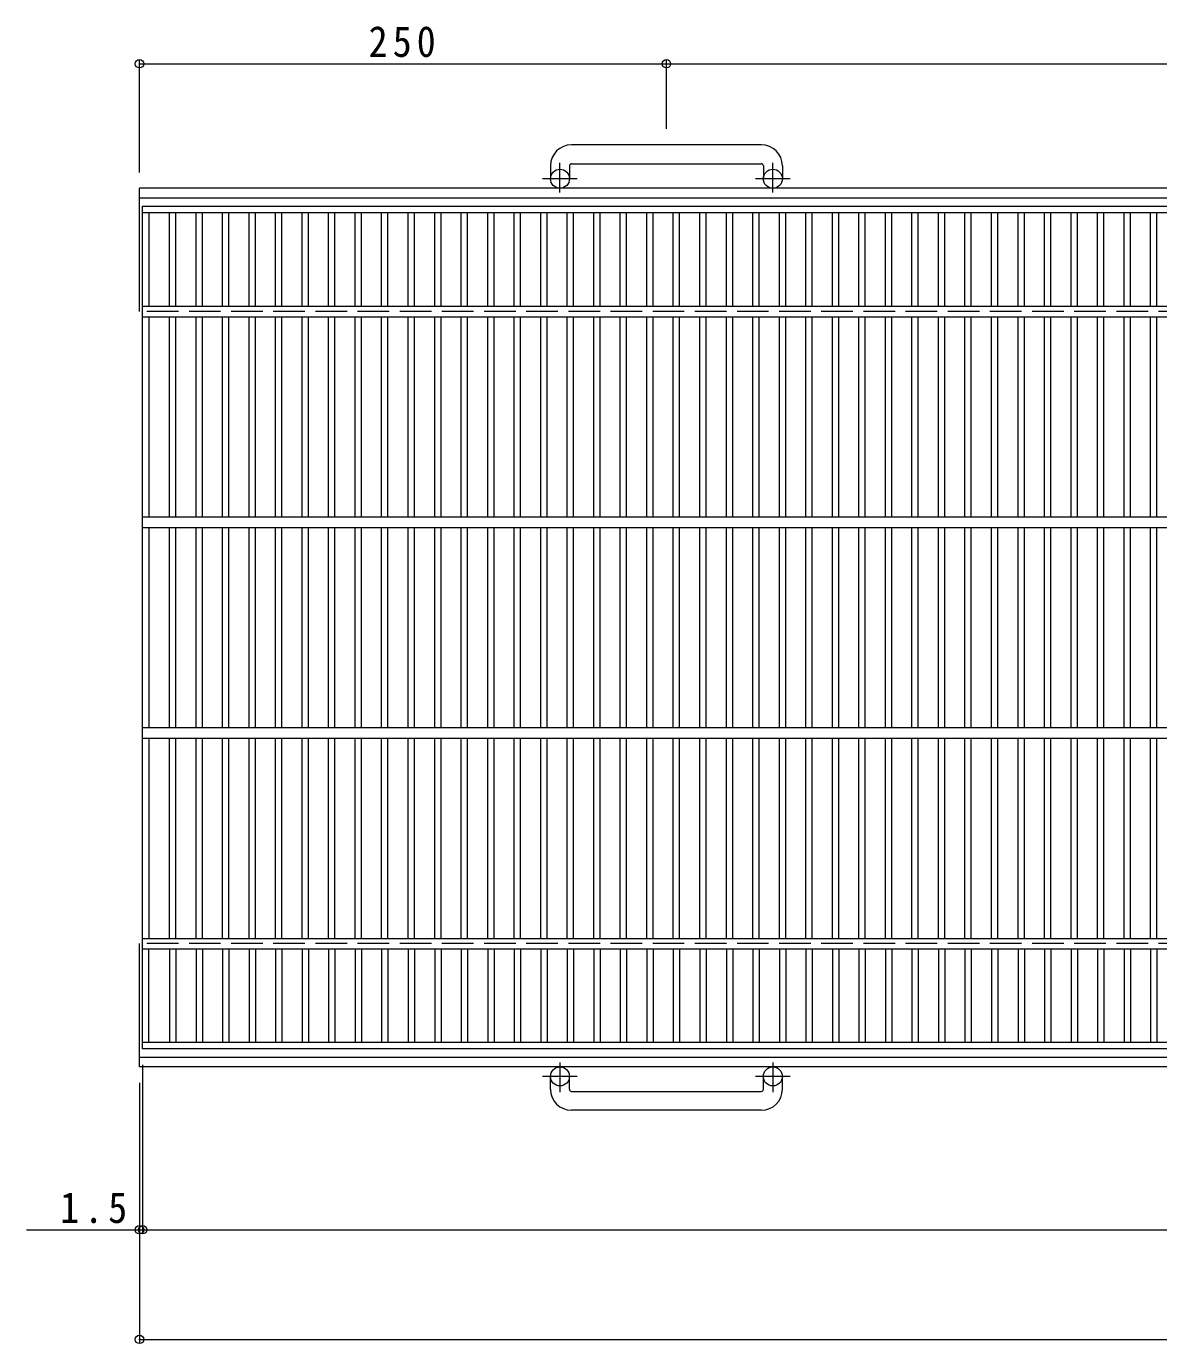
# Model space of a CAD drawing. Units: millimetres, scale not verified. Extents: x -860 to 805, y -687 to 611.
# Drawn here: x -860 to -323, y -167 to 458 of the extents above; entities that cross this region are included whole.
import ezdxf

# ---------------------------------------------------------------- set-up
doc = ezdxf.new("R2010")
doc.units = ezdxf.units.MM
doc.header["$LTSCALE"] = 5
doc.header["$PDMODE"] = 32
doc.header["$PDSIZE"] = 4
doc.linetypes.add('CHAIN1', pattern=[8, 5, -1, 1, -1])
doc.linetypes.add('DASHED3', pattern=[4, 3, -1])
for name, color, linetype, lineweight in [('A-1_ピット', 2, 'Continuous', 9), ('A-2_蓋', 3, 'Continuous', 9), ('A-4_寸法', 7, 'Continuous', 9)]:
    doc.layers.add(name, color=color, linetype=linetype, lineweight=lineweight)
doc.styles.add('ＭＳ ゴシック', font='')
doc.styles.get('ＭＳ ゴシック').set_extended_font_data('MS Gothic')

msp = doc.modelspace()

# ---------------------------------------------------------------- linework, layer by layer
at = {"layer": 'A-1_ピット'}
for p, q in [((-511.473, 401.464), (-601.473, 401.464)), ((-611.473, 391.464), (-611.473, 385.365)), ((-602.473, 391.464), (-602.473, 385.365)), ((-601.473, 392.464), (-511.473, 392.464)), ((-510.473, 391.464), (-510.473, 385.365)), ((-501.473, 391.464), (-501.473, 385.365)), ((-806.473, 322.365), (-806.473, 380.864)), ((292.027, 380.864), (-806.473, 380.864)), ((-806.473, 376.365), (292.027, 376.365)), ((-806.473, -36.135), (-806.473, 22.364)), ((292.027, -31.635), (-806.473, -31.635)), ((292.027, -36.135), (-806.473, -36.135)), ((-611.473, -46.735), (-611.473, -40.635)), ((-602.473, -46.735), (-602.473, -40.635)), ((-510.473, -46.735), (-510.473, -40.635)), ((-501.473, -46.735), (-501.473, -40.635)), ((-601.473, -47.735), (-511.473, -47.735)), ((-511.473, -56.735), (-601.473, -56.735))]:
    msp.add_line(p, q, dxfattribs=at)
at = {"layer": 'A-1_ピット', "linetype": 'CHAIN1'}
for p, q in [((-606.973, 378.757), (-606.973, 392.855)), ((-505.973, 378.757), (-505.973, 392.855)), ((-598.811, 385.365), (-615.217, 385.365)), ((-497.81, 385.365), (-514.217, 385.365)), ((-606.973, -34.028), (-606.973, -48.125)), ((-505.973, -34.028), (-505.973, -48.125)), ((-598.811, -40.635), (-615.217, -40.635)), ((-497.81, -40.635), (-514.217, -40.635))]:
    msp.add_line(p, q, dxfattribs=at)
at = {"layer": 'A-1_ピット', "linetype": 'DASHED3'}
for p, q in [((292.027, 322.365), (-806.473, 322.365)), ((292.027, 22.364), (-806.473, 22.364))]:
    msp.add_line(p, q, dxfattribs=at)
at = {"layer": 'A-1_ピット'}
for centre in [(-606.973, 385.365), (-505.974, 385.365), (-606.973, -40.635), (-505.974, -40.635)]:
    msp.add_circle(centre, 4.5, dxfattribs=at)
for centre, radius, start, end in [((-601.473, 391.464), 10, 90, 180), ((-511.473, 391.464), 10, 0, 90), ((-601.473, 391.464), 1, 90, 180), ((-511.473, 391.464), 1, 0, 90), ((-601.473, -46.735), 10, 180, 270), ((-601.473, -46.735), 1, 180, 270), ((-511.473, -46.735), 10, 270, 0), ((-511.473, -46.735), 1, 270, 0)]:
    msp.add_arc(centre, radius, start, end, dxfattribs=at)
at = {"layer": 'A-2_蓋'}
for p, q in [((-804.973, 369.365), (192.027, 369.365)), ((-801.973, 369.364), (-801.973, 324.864)), ((-792.213, 324.864), (-792.213, 369.364)), ((-789.213, 324.864), (-789.213, 369.364)), ((-779.633, 324.864), (-779.633, 369.364)), ((-776.633, 324.864), (-776.633, 369.364)), ((-767.053, 324.864), (-767.053, 369.364)), ((-764.053, 324.864), (-764.053, 369.364)), ((-754.473, 324.864), (-754.473, 369.364)), ((-751.473, 324.864), (-751.473, 369.364)), ((-741.893, 324.864), (-741.893, 369.364)), ((-738.893, 324.864), (-738.893, 369.364)), ((-729.313, 324.864), (-729.313, 369.364)), ((-726.313, 324.864), (-726.313, 369.364)), ((-716.733, 324.864), (-716.733, 369.364)), ((-713.733, 324.864), (-713.733, 369.364)), ((-704.153, 324.864), (-704.153, 369.364)), ((-701.153, 324.864), (-701.153, 369.364)), ((-691.573, 324.864), (-691.573, 369.364)), ((-688.573, 324.864), (-688.573, 369.364)), ((-678.993, 324.864), (-678.993, 369.364)), ((-675.993, 324.864), (-675.993, 369.364)), ((-666.413, 324.864), (-666.413, 369.364)), ((-663.413, 324.864), (-663.413, 369.364)), ((-653.833, 324.864), (-653.833, 369.364)), ((-650.833, 324.864), (-650.833, 369.364)), ((-641.253, 324.864), (-641.253, 369.364)), ((-638.252, 324.864), (-638.252, 369.364)), ((-628.673, 324.864), (-628.673, 369.364)), ((-625.673, 324.864), (-625.673, 369.364)), ((-616.093, 324.864), (-616.093, 369.364)), ((-613.093, 324.864), (-613.093, 369.364)), ((-603.513, 324.864), (-603.513, 369.364)), ((-600.513, 324.864), (-600.513, 369.364)), ((-590.933, 324.864), (-590.933, 369.364)), ((-587.933, 324.864), (-587.933, 369.364)), ((-578.353, 324.864), (-578.353, 369.364)), ((-575.353, 324.864), (-575.353, 369.364)), ((-565.773, 324.864), (-565.773, 369.364)), ((-562.773, 324.864), (-562.773, 369.364)), ((-553.192, 324.864), (-553.192, 369.364)), ((-550.193, 324.864), (-550.193, 369.364)), ((-540.613, 324.864), (-540.613, 369.364)), ((-537.613, 324.864), (-537.613, 369.364)), ((-528.033, 324.864), (-528.033, 369.364)), ((-525.033, 324.864), (-525.033, 369.364)), ((-515.453, 324.864), (-515.453, 369.364)), ((-512.453, 324.864), (-512.453, 369.364)), ((-502.873, 324.864), (-502.873, 369.364)), ((-499.873, 324.864), (-499.873, 369.364)), ((-490.293, 324.864), (-490.293, 369.364)), ((-487.293, 324.864), (-487.293, 369.364)), ((-477.713, 324.864), (-477.713, 369.364)), ((-474.713, 324.864), (-474.713, 369.364)), ((-465.133, 324.864), (-465.133, 369.364)), ((-462.133, 324.864), (-462.133, 369.364)), ((-452.553, 324.864), (-452.553, 369.364)), ((-449.553, 324.864), (-449.553, 369.364)), ((-439.973, 324.864), (-439.973, 369.364)), ((-436.972, 324.864), (-436.972, 369.364)), ((-427.393, 324.864), (-427.393, 369.364)), ((-424.392, 324.864), (-424.392, 369.364)), ((-414.813, 324.864), (-414.813, 369.364)), ((-411.812, 324.864), (-411.812, 369.364)), ((-402.232, 324.864), (-402.232, 369.364)), ((-399.233, 324.864), (-399.233, 369.364)), ((-389.653, 324.864), (-389.653, 369.364)), ((-386.652, 324.864), (-386.652, 369.364)), ((-377.073, 324.864), (-377.073, 369.364)), ((-374.073, 324.864), (-374.073, 369.364)), ((-364.493, 324.864), (-364.493, 369.364)), ((-361.493, 324.864), (-361.493, 369.364)), ((-351.913, 324.864), (-351.913, 369.364)), ((-348.913, 324.864), (-348.913, 369.364)), ((-339.332, 324.864), (-339.332, 369.364)), ((-336.333, 324.864), (-336.333, 369.364)), ((-326.752, 324.864), (-326.752, 369.364)), ((-323.752, 324.864), (-323.752, 369.364)), ((-804.973, 324.864), (192.027, 324.864)), ((-804.973, 319.864), (192.027, 319.864)), ((-801.973, 319.864), (-801.973, 224.864)), ((-792.213, 224.864), (-792.213, 319.864)), ((-789.213, 224.864), (-789.213, 319.864)), ((-779.633, 224.864), (-779.633, 319.864)), ((-776.633, 224.864), (-776.633, 319.864)), ((-767.053, 224.864), (-767.053, 319.864)), ((-764.053, 224.864), (-764.053, 319.864)), ((-754.473, 224.864), (-754.473, 319.864)), ((-751.473, 224.864), (-751.473, 319.864)), ((-741.893, 224.864), (-741.893, 319.864)), ((-738.893, 224.864), (-738.893, 319.864)), ((-729.313, 224.864), (-729.313, 319.864)), ((-726.313, 224.864), (-726.313, 319.864)), ((-716.733, 224.864), (-716.733, 319.864)), ((-713.733, 224.864), (-713.733, 319.864)), ((-704.153, 224.864), (-704.153, 319.864)), ((-701.153, 224.864), (-701.153, 319.864)), ((-691.573, 224.864), (-691.573, 319.864)), ((-688.573, 224.864), (-688.573, 319.864)), ((-678.993, 224.864), (-678.993, 319.864)), ((-675.993, 224.864), (-675.993, 319.864)), ((-666.413, 224.864), (-666.413, 319.864)), ((-663.413, 224.864), (-663.413, 319.864)), ((-653.833, 224.864), (-653.833, 319.864)), ((-650.833, 224.864), (-650.833, 319.864)), ((-641.253, 224.864), (-641.253, 319.864)), ((-638.252, 224.864), (-638.252, 319.864)), ((-628.673, 224.864), (-628.673, 319.864)), ((-625.673, 224.864), (-625.673, 319.864)), ((-616.093, 224.864), (-616.093, 319.864)), ((-613.093, 224.864), (-613.093, 319.864)), ((-603.513, 224.864), (-603.513, 319.864)), ((-600.513, 224.864), (-600.513, 319.864)), ((-590.933, 224.864), (-590.933, 319.864)), ((-587.933, 224.864), (-587.933, 319.864)), ((-578.353, 224.864), (-578.353, 319.864)), ((-575.353, 224.864), (-575.353, 319.864)), ((-565.773, 224.864), (-565.773, 319.864)), ((-562.773, 224.864), (-562.773, 319.864)), ((-553.192, 224.864), (-553.192, 319.864)), ((-550.193, 224.864), (-550.193, 319.864)), ((-540.613, 224.864), (-540.613, 319.864)), ((-537.613, 224.864), (-537.613, 319.864)), ((-528.033, 224.864), (-528.033, 319.864)), ((-525.033, 224.864), (-525.033, 319.864)), ((-515.453, 224.864), (-515.453, 319.864)), ((-512.453, 224.864), (-512.453, 319.864)), ((-502.873, 224.864), (-502.873, 319.864)), ((-499.873, 224.864), (-499.873, 319.864)), ((-490.293, 224.864), (-490.293, 319.864)), ((-487.293, 224.864), (-487.293, 319.864)), ((-477.713, 224.864), (-477.713, 319.864)), ((-474.713, 224.864), (-474.713, 319.864)), ((-465.133, 224.864), (-465.133, 319.864)), ((-462.133, 224.864), (-462.133, 319.864)), ((-452.553, 224.864), (-452.553, 319.864)), ((-449.553, 224.864), (-449.553, 319.864)), ((-439.973, 224.864), (-439.973, 319.864)), ((-436.972, 224.864), (-436.972, 319.864)), ((-427.393, 224.864), (-427.393, 319.864)), ((-424.392, 224.864), (-424.392, 319.864)), ((-414.813, 224.864), (-414.813, 319.864)), ((-411.812, 224.864), (-411.812, 319.864)), ((-402.232, 224.864), (-402.232, 319.864)), ((-399.233, 224.864), (-399.233, 319.864)), ((-389.653, 224.864), (-389.653, 319.864)), ((-386.652, 224.864), (-386.652, 319.864)), ((-377.073, 224.864), (-377.073, 319.864)), ((-374.073, 224.864), (-374.073, 319.864)), ((-364.493, 224.864), (-364.493, 319.864)), ((-361.493, 224.864), (-361.493, 319.864)), ((-351.913, 224.864), (-351.913, 319.864)), ((-348.913, 224.864), (-348.913, 319.864)), ((-339.332, 224.864), (-339.332, 319.864)), ((-336.333, 224.864), (-336.333, 319.864)), ((-326.752, 224.864), (-326.752, 319.864)), ((-323.752, 224.864), (-323.752, 319.864)), ((-804.973, 224.864), (192.027, 224.864)), ((-804.973, 219.864), (192.027, 219.864)), ((-801.973, 219.864), (-801.973, 124.864)), ((-792.213, 124.864), (-792.213, 219.864)), ((-789.213, 124.864), (-789.213, 219.864)), ((-779.633, 124.864), (-779.633, 219.864)), ((-776.633, 124.864), (-776.633, 219.864)), ((-767.053, 124.864), (-767.053, 219.864)), ((-764.053, 124.864), (-764.053, 219.864)), ((-754.473, 124.864), (-754.473, 219.864)), ((-751.473, 124.864), (-751.473, 219.864)), ((-741.893, 124.864), (-741.893, 219.864)), ((-738.893, 124.864), (-738.893, 219.864)), ((-729.313, 124.864), (-729.313, 219.864)), ((-726.313, 124.864), (-726.313, 219.864)), ((-716.733, 124.864), (-716.733, 219.864)), ((-713.733, 124.864), (-713.733, 219.864)), ((-704.153, 124.864), (-704.153, 219.864)), ((-701.153, 124.864), (-701.153, 219.864)), ((-691.573, 124.864), (-691.573, 219.864)), ((-688.573, 124.864), (-688.573, 219.864)), ((-678.993, 124.864), (-678.993, 219.864)), ((-675.993, 124.864), (-675.993, 219.864)), ((-666.413, 124.864), (-666.413, 219.864)), ((-663.413, 124.864), (-663.413, 219.864)), ((-653.833, 124.864), (-653.833, 219.864)), ((-650.833, 124.864), (-650.833, 219.864)), ((-641.253, 124.864), (-641.253, 219.864)), ((-638.252, 124.864), (-638.252, 219.864)), ((-628.673, 124.864), (-628.673, 219.864)), ((-625.673, 124.864), (-625.673, 219.864)), ((-616.093, 124.864), (-616.093, 219.864)), ((-613.093, 124.864), (-613.093, 219.864)), ((-603.513, 124.864), (-603.513, 219.864)), ((-600.513, 124.864), (-600.513, 219.864)), ((-590.933, 124.864), (-590.933, 219.864)), ((-587.933, 124.864), (-587.933, 219.864)), ((-578.353, 124.864), (-578.353, 219.864)), ((-575.353, 124.864), (-575.353, 219.864)), ((-565.773, 124.864), (-565.773, 219.864)), ((-562.773, 124.864), (-562.773, 219.864)), ((-553.192, 124.864), (-553.192, 219.864)), ((-550.193, 124.864), (-550.193, 219.864)), ((-540.613, 124.864), (-540.613, 219.864)), ((-537.613, 124.864), (-537.613, 219.864)), ((-528.033, 124.864), (-528.033, 219.864)), ((-525.033, 124.864), (-525.033, 219.864)), ((-515.453, 124.864), (-515.453, 219.864)), ((-512.453, 124.864), (-512.453, 219.864)), ((-502.873, 124.864), (-502.873, 219.864)), ((-499.873, 124.864), (-499.873, 219.864)), ((-490.293, 124.864), (-490.293, 219.864)), ((-487.293, 124.864), (-487.293, 219.864)), ((-477.713, 124.864), (-477.713, 219.864)), ((-474.713, 124.864), (-474.713, 219.864)), ((-465.133, 124.864), (-465.133, 219.864)), ((-462.133, 124.864), (-462.133, 219.864)), ((-452.553, 124.864), (-452.553, 219.864)), ((-449.553, 124.864), (-449.553, 219.864)), ((-439.973, 124.864), (-439.973, 219.864)), ((-436.972, 124.864), (-436.972, 219.864)), ((-427.393, 124.864), (-427.393, 219.864)), ((-424.392, 124.864), (-424.392, 219.864)), ((-414.813, 124.864), (-414.813, 219.864)), ((-411.812, 124.864), (-411.812, 219.864)), ((-402.232, 124.864), (-402.232, 219.864)), ((-399.233, 124.864), (-399.233, 219.864)), ((-389.653, 124.864), (-389.653, 219.864)), ((-386.652, 124.864), (-386.652, 219.864)), ((-377.073, 124.864), (-377.073, 219.864)), ((-374.073, 124.864), (-374.073, 219.864)), ((-364.493, 124.864), (-364.493, 219.864)), ((-361.493, 124.864), (-361.493, 219.864)), ((-351.913, 124.864), (-351.913, 219.864)), ((-348.913, 124.864), (-348.913, 219.864)), ((-339.332, 124.864), (-339.332, 219.864)), ((-336.333, 124.864), (-336.333, 219.864)), ((-326.752, 124.864), (-326.752, 219.864)), ((-323.752, 124.864), (-323.752, 219.864)), ((-804.973, 124.864), (192.027, 124.864)), ((-804.973, 119.864), (192.027, 119.864)), ((-801.973, 119.864), (-801.973, 24.865)), ((-792.213, 24.865), (-792.213, 119.864)), ((-789.213, 24.865), (-789.213, 119.864)), ((-779.633, 24.865), (-779.633, 119.864)), ((-776.633, 24.865), (-776.633, 119.864)), ((-767.053, 24.865), (-767.053, 119.864)), ((-764.053, 24.865), (-764.053, 119.864)), ((-754.473, 24.865), (-754.473, 119.864)), ((-751.473, 24.865), (-751.473, 119.864)), ((-741.893, 24.865), (-741.893, 119.864)), ((-738.893, 24.865), (-738.893, 119.864)), ((-729.313, 24.865), (-729.313, 119.864)), ((-726.313, 24.865), (-726.313, 119.864)), ((-716.733, 24.865), (-716.733, 119.864)), ((-713.733, 24.865), (-713.733, 119.864)), ((-704.153, 24.865), (-704.153, 119.864)), ((-701.153, 24.865), (-701.153, 119.864)), ((-691.573, 24.865), (-691.573, 119.864)), ((-688.573, 24.865), (-688.573, 119.864)), ((-678.993, 24.865), (-678.993, 119.864)), ((-675.993, 24.865), (-675.993, 119.864)), ((-666.413, 24.865), (-666.413, 119.864)), ((-663.413, 24.865), (-663.413, 119.864)), ((-653.833, 24.865), (-653.833, 119.864)), ((-650.833, 24.865), (-650.833, 119.864)), ((-641.253, 24.865), (-641.253, 119.864)), ((-638.252, 24.865), (-638.252, 119.864)), ((-628.673, 24.865), (-628.673, 119.864)), ((-625.673, 24.865), (-625.673, 119.864)), ((-616.093, 24.865), (-616.093, 119.864)), ((-613.093, 24.865), (-613.093, 119.864)), ((-603.513, 24.865), (-603.513, 119.864)), ((-600.513, 24.865), (-600.513, 119.864)), ((-590.933, 24.865), (-590.933, 119.864)), ((-587.933, 24.865), (-587.933, 119.864)), ((-578.353, 24.865), (-578.353, 119.864)), ((-575.353, 24.865), (-575.353, 119.864)), ((-565.773, 24.865), (-565.773, 119.864)), ((-562.773, 24.865), (-562.773, 119.864)), ((-553.192, 24.865), (-553.192, 119.864)), ((-550.193, 24.865), (-550.193, 119.864)), ((-540.613, 24.865), (-540.613, 119.864)), ((-537.613, 24.865), (-537.613, 119.864)), ((-528.033, 24.865), (-528.033, 119.864)), ((-525.033, 24.865), (-525.033, 119.864)), ((-515.453, 24.865), (-515.453, 119.864)), ((-512.453, 24.865), (-512.453, 119.864)), ((-502.873, 24.865), (-502.873, 119.864)), ((-499.873, 24.865), (-499.873, 119.864)), ((-490.293, 24.865), (-490.293, 119.864)), ((-487.293, 24.865), (-487.293, 119.864)), ((-477.713, 24.865), (-477.713, 119.864)), ((-474.713, 24.865), (-474.713, 119.864)), ((-465.133, 24.865), (-465.133, 119.864)), ((-462.133, 24.865), (-462.133, 119.864)), ((-452.553, 24.865), (-452.553, 119.864)), ((-449.553, 24.865), (-449.553, 119.864)), ((-439.973, 24.865), (-439.973, 119.864)), ((-436.972, 24.865), (-436.972, 119.864)), ((-427.393, 24.865), (-427.393, 119.864)), ((-424.392, 24.865), (-424.392, 119.864)), ((-414.813, 24.865), (-414.813, 119.864)), ((-411.812, 24.865), (-411.812, 119.864)), ((-402.232, 24.865), (-402.232, 119.864)), ((-399.233, 24.865), (-399.233, 119.864)), ((-389.653, 24.865), (-389.653, 119.864)), ((-386.652, 24.865), (-386.652, 119.864)), ((-377.073, 24.865), (-377.073, 119.864)), ((-374.073, 24.865), (-374.073, 119.864)), ((-364.493, 24.865), (-364.493, 119.864)), ((-361.493, 24.865), (-361.493, 119.864)), ((-351.913, 24.865), (-351.913, 119.864)), ((-348.913, 24.865), (-348.913, 119.864)), ((-339.332, 24.865), (-339.332, 119.864)), ((-336.333, 24.865), (-336.333, 119.864)), ((-326.752, 24.865), (-326.752, 119.864)), ((-323.752, 24.865), (-323.752, 119.864)), ((-804.973, 24.865), (192.027, 24.865)), ((-804.973, 19.865), (192.027, 19.865)), ((-801.973, -24.635), (-801.973, 19.865)), ((-792.213, 19.865), (-792.213, -24.635)), ((-789.213, 19.865), (-789.213, -24.635)), ((-779.633, 19.865), (-779.633, -24.635)), ((-776.633, 19.865), (-776.633, -24.635)), ((-767.053, 19.865), (-767.053, -24.635)), ((-764.053, 19.865), (-764.053, -24.635)), ((-754.473, 19.865), (-754.473, -24.635)), ((-751.473, 19.865), (-751.473, -24.635)), ((-741.893, 19.865), (-741.893, -24.635)), ((-738.893, 19.865), (-738.893, -24.635)), ((-729.313, 19.865), (-729.313, -24.635)), ((-726.313, 19.865), (-726.313, -24.635)), ((-716.733, 19.865), (-716.733, -24.635)), ((-713.733, 19.865), (-713.733, -24.635)), ((-704.153, 19.865), (-704.153, -24.635)), ((-701.153, 19.865), (-701.153, -24.635)), ((-691.573, 19.865), (-691.573, -24.635)), ((-688.573, 19.865), (-688.573, -24.635)), ((-678.993, 19.865), (-678.993, -24.635)), ((-675.993, 19.865), (-675.993, -24.635)), ((-666.413, 19.865), (-666.413, -24.635)), ((-663.413, 19.865), (-663.413, -24.635)), ((-653.833, 19.865), (-653.833, -24.635)), ((-650.833, 19.865), (-650.833, -24.635)), ((-641.253, 19.865), (-641.253, -24.635)), ((-638.252, 19.865), (-638.252, -24.635)), ((-628.673, 19.865), (-628.673, -24.635)), ((-625.673, 19.865), (-625.673, -24.635)), ((-616.093, 19.865), (-616.093, -24.635)), ((-613.093, 19.865), (-613.093, -24.635)), ((-603.513, 19.865), (-603.513, -24.635)), ((-600.513, 19.865), (-600.513, -24.635)), ((-590.933, 19.865), (-590.933, -24.635)), ((-587.933, 19.865), (-587.933, -24.635)), ((-578.353, 19.865), (-578.353, -24.635)), ((-575.353, 19.865), (-575.353, -24.635)), ((-565.773, 19.865), (-565.773, -24.635)), ((-562.773, 19.865), (-562.773, -24.635)), ((-553.192, 19.865), (-553.192, -24.635)), ((-550.193, 19.865), (-550.193, -24.635)), ((-540.613, 19.865), (-540.613, -24.635)), ((-537.613, 19.865), (-537.613, -24.635)), ((-528.033, 19.865), (-528.033, -24.635)), ((-525.033, 19.865), (-525.033, -24.635)), ((-515.453, 19.865), (-515.453, -24.635)), ((-512.453, 19.865), (-512.453, -24.635)), ((-502.873, 19.865), (-502.873, -24.635)), ((-499.873, 19.865), (-499.873, -24.635)), ((-490.293, 19.865), (-490.293, -24.635)), ((-487.293, 19.865), (-487.293, -24.635)), ((-477.713, 19.865), (-477.713, -24.635)), ((-474.713, 19.865), (-474.713, -24.635)), ((-465.133, 19.865), (-465.133, -24.635)), ((-462.133, 19.865), (-462.133, -24.635)), ((-452.553, 19.865), (-452.553, -24.635)), ((-449.553, 19.865), (-449.553, -24.635)), ((-439.973, 19.865), (-439.973, -24.635)), ((-436.972, 19.865), (-436.972, -24.635)), ((-427.393, 19.865), (-427.393, -24.635)), ((-424.392, 19.865), (-424.392, -24.635)), ((-414.813, 19.865), (-414.813, -24.635)), ((-411.812, 19.865), (-411.812, -24.635)), ((-402.232, 19.865), (-402.232, -24.635)), ((-399.233, 19.865), (-399.233, -24.635)), ((-389.653, 19.865), (-389.653, -24.635)), ((-386.652, 19.865), (-386.652, -24.635)), ((-377.073, 19.865), (-377.073, -24.635)), ((-374.073, 19.865), (-374.073, -24.635)), ((-364.493, 19.865), (-364.493, -24.635)), ((-361.493, 19.865), (-361.493, -24.635)), ((-351.913, 19.865), (-351.913, -24.635)), ((-348.913, 19.865), (-348.913, -24.635)), ((-339.332, 19.865), (-339.332, -24.635)), ((-336.333, 19.865), (-336.333, -24.635)), ((-326.752, 19.865), (-326.752, -24.635)), ((-323.752, 19.865), (-323.752, -24.635)), ((192.027, -24.635), (-804.973, -24.635)), ((192.027, -27.635), (-804.973, -27.635))]:
    msp.add_line(p, q, dxfattribs=at)
msp.add_lwpolyline([(-804.973, -27.635), (-804.973, 372.365), (192.027, 372.365), (192.027, -27.635)], dxfattribs=at)
at = {"layer": 'A-4_寸法'}
for p, q in [((-806.473, 388.365), (-806.473, 441.432)), ((-806.473, 439.932), (-563.473, 439.932)), ((-563.473, 439.932), (-63.473, 439.932)), ((-556.473, 408.964), (-556.473, 441.432)), ((-804.973, -35.135), (-804.973, -114.934)), ((-806.473, -43.635), (-806.473, -166.973)), ((-860.148, -113.434), (292.027, -113.434)), ((-806.473, -165.473), (292.027, -165.473))]:
    msp.add_line(p, q, dxfattribs=at)
for p in [(-806.473, 439.932), (-556.473, 439.932), (-806.473, -113.434), (-804.973, -113.434), (-806.473, -165.473)]:
    msp.add_point(p, dxfattribs=at)

# ---------------------------------------------------------------- texts
at = {"layer": 'A-4_寸法', "color": 2, "char_height": 14.66, "attachment_point": 7, "style": 'ＭＳ ゴシック'}
for s, insert in [('\\T1.27;\\W0.9;250', (-697.723, 442.932)), ('\\T1.27;\\W0.9;1.5', (-844.104, -110.434))]:
    msp.add_mtext(s, dxfattribs=dict(at, insert=insert))

doc.saveas('drawing.dxf')
